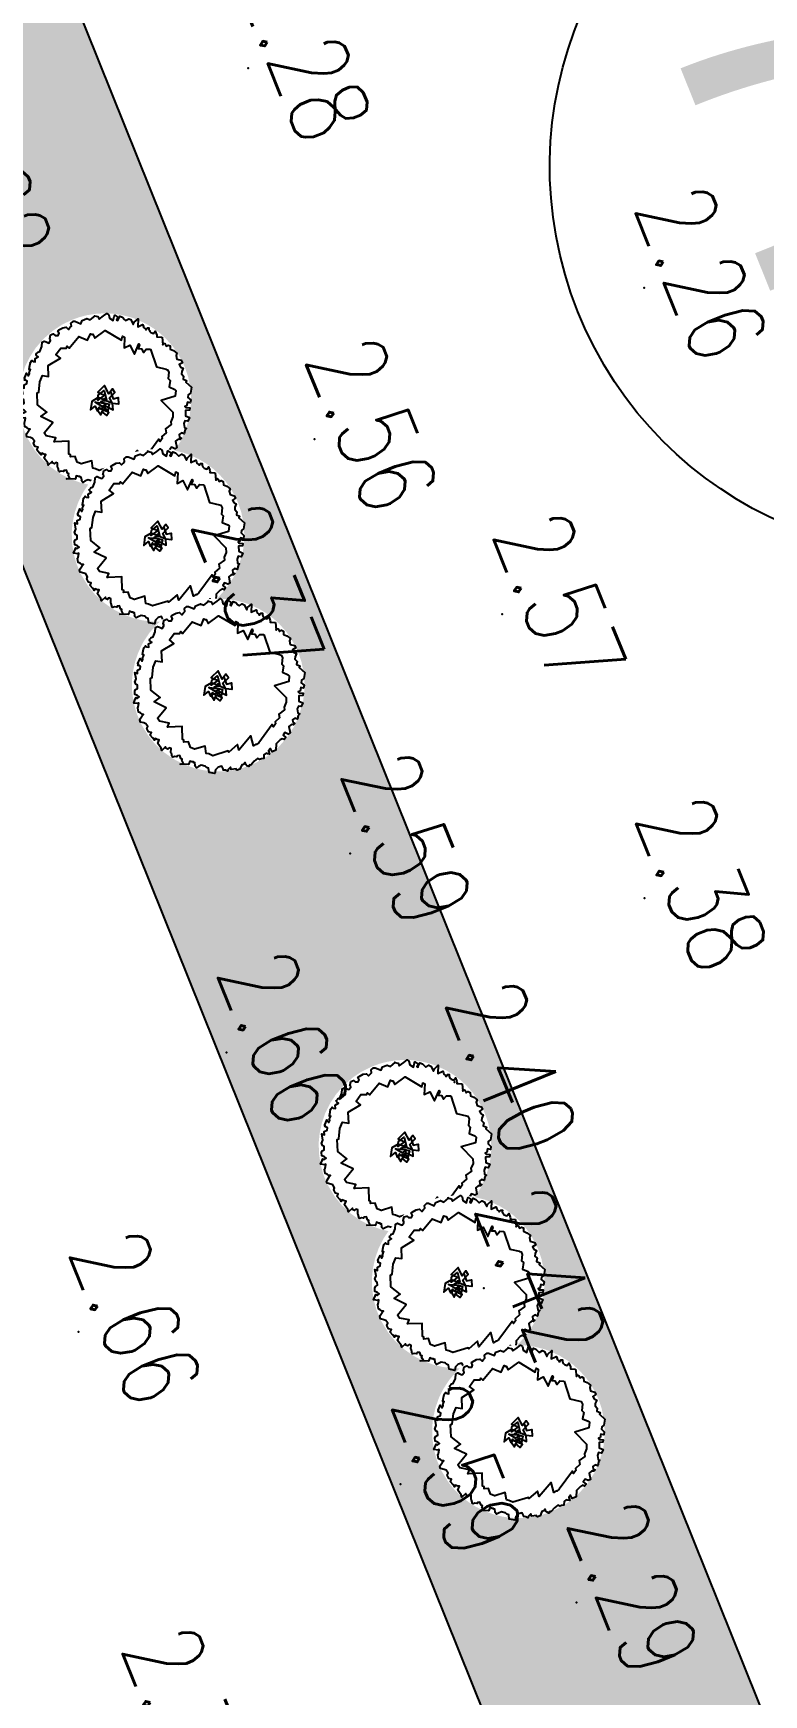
# Model space of a CAD drawing. Header units: millimetres. Extents: x 405522 to 410309, y 2303080 to 2310223.
# Drawn here: x 406928.23 to 406945.15, y 2306668.8 to 2306707.24 of the extents above; entities that cross this region are included whole.
import ezdxf
from ezdxf.enums import TextEntityAlignment as Align
from ezdxf.xclip import XClip

# ---------------------------------------------------------------- set-up
doc = ezdxf.new("R2010")
doc.units = ezdxf.units.MM
doc.header["$LTSCALE"] = 10
doc.header["$MEASUREMENT"] = 0
doc.header["$XCLIPFRAME"] = 0
doc.layers.get('0').update_dxf_attribs({"linetype": 'CONTINUOUS'})
doc.layers.get('Defpoints').update_dxf_attribs({"linetype": 'CONTINUOUS'})
for name, color, linetype in [('2CAY1', 88, 'CONTINUOUS'), ('caodo', 7, 'CONTINUOUS'), ('co', 84, 'CONTINUOUS'), ('DIM', 4, 'CONTINUOUS'), ('Line', 136, 'CONTINUOUS'), ('Other', 9, 'CONTINUOUS')]:
    doc.layers.add(name, color=color, linetype=linetype)
doc.layers.add('Bo-co', color=84, linetype='CONTINUOUS', lineweight=18)
doc.styles.add('1', font='VHAVAN_2.TTF')
doc.styles.add('Dien', font='simplex.shx', dxfattribs={"width": 0.75})
doc.styles.add('txt', font='romans.shx', dxfattribs={"height": 0.2})
doc.dimstyles.new('D6.7', dxfattribs={"dimscale": 6.7, "dimtxt": 1.5, "dimasz": 2, "dimexe": 1.5, "dimexo": 0.5, "dimgap": 1, "dimtad": 1, "dimdec": 0, "dimdsep": 46, "dimtxsty": 'Dien', "dimcen": 1, "dimclrd": 256, "dimclre": 256, "dimclrt": 7, "dimaunit": 1, "dimadec": 3, "dimazin": 0, "dimtfac": 1, "dimtdec": 0, "dimtmove": 1, "dimatfit": 0, "dimfxl": 1, "dimtolj": 1, "dimtzin": 0, "dimlwe": -1, "dimarcsym": 0})
pattern_1 = [(21.91894370438083, (407717.7514153625, 2306586.616748105), (0.3920329744667653, 0.91995116522732), [0.1874999999999999, -1.226713563]), (336.9189437043809, (407717.7514153625, 2306586.616748105), (0.3920329745701908, 0.9199511654700196), [0.1874999999999999, -0.8124999999999997]), (66.91894370438082, (407717.7514153625, 2306586.616748105), (-0.9199511654700196, 0.3920329745701908), [0.1874999999999999, -0.8124999999999997])]

# ---------------------------------------------------------------- blocks, each defined once
blk = doc.blocks.new('*D26')
at = {"layer": 'Defpoints', "color": 0, "linetype": 'Continuous'}
for p in [(406742.6619138751, 2306987.542138263), (407088.9799926709, 2306054.36399705), (407050.0361064873, 2306039.911268014)]:
    blk.add_point(p, dxfattribs=at)
at = {"layer": 'DIM'}
for p, q in [((406739.5212196925, 2306986.376574), (406694.2959683287, 2306969.592725042)), ((407085.8392984883, 2306053.198432786), (407040.6140239395, 2306036.414575225))]:
    blk.add_line(p, q, dxfattribs=at)
at = {"layer": 'DIM', "linetype": 'Continuous', "lineweight": -2}
blk.add_line((406708.380307929, 2306960.526641102), (407045.3738494347, 2306052.474044744), dxfattribs=at)
at = {"layer": 'DIM', "linetype": 'Continuous'}
for points in [[(406710.4741040507, 2306961.303683944), (406706.2865118071, 2306959.74959826), (406703.7180508765, 2306973.089417832)], [(407047.4676455563, 2306053.251087586), (407043.2800533128, 2306051.697001902), (407050.0361064873, 2306039.911268014)]]:
    blk.add_solid(points, dxfattribs=at)
at = {"layer": 'DIM', "color": 7, "linetype": 'Continuous', "insert": (406887.8695083207, 2306510.579817844), "char_height": 10.05, "attachment_point": 5, "rotation": 290.3607342621674, "style": 'Dien'}
blk.add_mtext('\\A1;995', dxfattribs=at)
blk = doc.blocks.new('cayduongpho1')
blk.add_wipeout([(-1.6495222243486942, 1.1285817911168756), (-1.747308805320129, 0.9703142030271552), (-1.8530318560676768, 0.748940709693307), (-1.9140756040081872, 0.5753590039858052), (-1.961613823061559, 0.3833209032007483), (-1.9903329413555577, 0.18339462330984801), (-1.9979466283453777, -0.05974798654626268), (-1.9890991824301187, -0.1976035187131382), (-1.9568230060138172, -0.4083622845859862), (-1.9002397089935852, -0.6208204385667928), (-1.833662948406114, -0.7964906227729092), (-1.7402750543530001, -0.9841885548656841), (-1.6376855353979203, -1.1470077268214833), (-1.5286933895630745, -1.288868098526303), (-1.397134712885701, -1.4305928684626834), (-1.2043647798487382, -1.5964836396539077), (-1.0021762425475438, -1.7307660607017423), (-0.742882199682381, -1.857097897982893), (-0.4836386226880702, -1.941005546240437), (-0.23668467732647194, -1.9864621627158), (0.011176118393371922, -2.000632491918924), (0.25130825232750964, -1.9849548247862288), (0.49946350087175395, -1.9375915978602452), (0.6831339041770396, -1.8808008769148992), (0.910350468576343, -1.7820640868616304), (1.1381245112947118, -1.646062517709415), (1.3351155686306144, -1.4908308134173405), (1.5238153832453991, -1.297415844317999), (1.7128041910041636, -1.0352315454587302), (1.8256960034014893, -0.819890220805926), (1.9199777158694133, -0.5647641269634969), (1.9781742416612265, -0.30313853184882555), (2.0007731318321844, -0.041010195141896855), (1.9867956464536474, 0.2387825682977862), (1.9528926439916345, 0.43617060200044566), (1.9056548026305156, 0.6100607223248806), (1.8270194911368929, 0.8156213400153938), (1.755557303479474, 0.9596347681017061), (1.6611720239513088, 1.114881564153646), (1.5355429628783552, 1.2822030403084312), (1.3756296665329888, 1.452232347495615), (1.1573538065955102, 1.6312931184999941), (1.0115946295997786, 1.725338704563459), (0.7500946149644929, 1.8538309452640593), (0.487046585831118, 1.9394285865970033), (0.2004123514588436, 1.989394430790627), (-0.06451819052901898, 1.9982631657842438), (-0.4188807921823303, 1.9547321863283011), (-0.7225471539394804, 1.8638045507359982), (-0.9899182860672123, 1.736502185733448), (-1.242190198776289, 1.5658768899400597), (-1.3928353650915273, 1.4334695942113171), (-1.4974491392234546, 1.3237706797644417)]).dxf.layer = '2CAY1'
at = {"layer": '2CAY1'}
for points in [[(-1.84622540383134, 0.6568533102981746), (-1.694374742684886, 0.7393169952556491), (-1.735701188677922, 0.7393169954884797), (-1.735701188677922, 0.7724754705559462), (-1.694374742684886, 0.8220690153539181), (-1.735701188561507, 0.8552274904213846), (-1.735701188445091, 0.9048210354521871), (-1.666983959032223, 0.9379795100539923), (-1.666983959032223, 1.020731529919431), (-1.639352905098349, 1.119918619981036), (-1.584090797463432, 1.119918619748205), (-1.515133297536522, 1.169512165011838), (-1.529068959644064, 1.268987589515746), (-1.487742513651028, 1.318581134546548), (-1.418785013956949, 1.268987589748576), (-1.377218298031949, 1.318581134313717), (-1.377218298381194, 1.384609749773517), (-1.294565406627953, 1.384609749773517), (-1.239543568808585, 1.401333154179156), (-1.211912514991127, 1.467361769638956), (-1.142955015180632, 1.484085174044594), (-1.142955015180632, 1.566837194142863), (-1.101628569653258, 1.566837194142863), (-1.046366461901926, 1.732052899198607), (-0.9084514623973519, 1.765211374266073), (-0.8534296246943995, 1.732052899198607), (-0.7981675169430673, 1.748776303837076), (-0.7707767330575734, 1.831528324168175), (-0.701819233247079, 1.847963393898681), (-0.6878835713723674, 1.781934778904542), (-0.6052306797355413, 1.798369848867878), (-0.5775996258016676, 1.765211374033242), (-0.5639042340917513, 1.798369848867878), (-0.5915352879092097, 1.881121868966147), (-0.5362731800414622, 1.897556938929483), (-0.4949467341648415, 1.814804919064045), (-0.3846627889433876, 1.864398464094847), (-0.3846627885941416, 1.963873888598755), (-0.2880742351990193, 1.963873888831586), (-0.2743788433726877, 1.897556939162314), (-0.2054213436786085, 1.897556938929483), (-0.1227684520417824, 1.947150483960286), (-0.1227684519253671, 1.996744028991088), (-0.06750634429045022, 1.980308959027752), (0.01514654757920653, 1.996744028758258), (0.01514654734637588, 1.930715413764119), (0.07040865533053875, 1.897556938929483), (0.1254304928006604, 1.930715413531289), (0.1254304929170758, 1.980308958794922), (0.1667569385608658, 1.963873888598755), (0.1806926005519927, 1.914280343800783), (0.2496501004789025, 1.881121868966147), (0.3736294376431033, 1.963873888831586), (0.4149558832868934, 1.93071541399695), (0.414955883519724, 1.847963393898681), (0.4839133832138032, 1.831528323702514), (0.5115444369148463, 1.914280343567953), (0.5668065447825938, 1.897556939162314), (0.5668065447825938, 1.847963393898681), (0.6081329904263839, 1.814804919296876), (0.732112328056246, 1.765211374033242), (0.870027327677235, 1.814804919296876), (0.9389848272548988, 1.748776303837076), (0.883722719270736, 1.682459354400635), (0.9526802189648151, 1.666024283971637), (1.007942326832563, 1.715617829235271), (1.02163771877531, 1.666024284437299), (1.021637718542479, 1.632865809137002), (1.076899826526642, 1.599707334535196), (1.159552718163468, 1.632865809137002), (1.187183771980926, 1.583272263873369), (1.21481482568197, 1.550113789504394), (1.21481482568197, 1.516955314436927), (1.2148148259148, 1.500520244473591), (1.297467717435211, 1.450926699209958), (1.407751663122326, 1.417768224375322), (1.421447054832242, 1.401333154411986), (1.421447054599412, 1.384609749773517), (1.463013770757243, 1.384609749773517), (1.463013770757243, 1.335016204509884), (1.449078108766116, 1.301857729908079), (1.407751663122326, 1.268987589515746), (1.463013770873658, 1.252264184644446), (1.490404554409906, 1.219394044717774), (1.600688500097021, 1.219394044484943), (1.642255215789191, 1.169512165011838), (1.642255215789191, 1.153077094582841), (1.642255215789191, 1.153077094582841), (1.628319553798065, 1.136642024386674), (1.683581661898643, 1.037166600115597), (1.642255215905607, 1.004296459723264), (1.642255215905607, 1.004296459723264), (1.642255215905607, 1.004296459723264), (1.710972445551306, 0.9711379848886281), (1.752539161359891, 0.9711379848886281), (1.752539161359891, 0.9215444398578256), (1.766234553186223, 0.8719508950598538), (1.752539161359891, 0.8719508948270231), (1.697277053724974, 0.8056339451577514), (1.752539161709137, 0.7393169952556491), (1.835192052880302, 0.7064468553289771), (1.917844944517128, 0.7228819255251437), (1.945475998334587, 0.5905363606289029), (1.862823106814176, 0.5409428153652698), (1.862823106697761, 0.4913492703344673), (1.848887444823049, 0.4581907957326621), (1.848887444939464, 0.4417557255364954), (1.862823107047006, 0.3590037054382265), (1.917844944517128, 0.3094101606402546), (1.959171390510164, 0.2762516855727881), (1.931780606741086, 0.2266581405419856), (1.917844944866374, 0.2266581407748163), (1.862823106814176, 0.1934996659401804), (1.876518498873338, 0.1770645955111831), (1.862823106814176, 0.1603411908727139), (1.876518498873338, 0.1271827160380781), (1.876518498756923, 0.07758917124010623), (1.904149552807212, 0.07758917124010623), (1.917844944633543, 0.07758917077444494), (1.95917139062658, 0.07758917124010623), (2.028128889854997, -0.1043499386869371), (1.986802444327623, -0.03803298878483474), (1.93178060639184, -0.1043499384541065), (1.904149552574381, -0.1043499389197677), (1.904149552807212, -0.1375084137544036), (1.848887444939464, -0.1871019585523754), (1.876518498640507, -0.2366955035831779), (1.904149552574381, -0.2366955035831779), (1.917844944517128, -0.2862890483811498), (1.945475998567417, -0.3194475236814469), (1.945475998567417, -0.3358825936447829), (1.876518498756923, -0.3854761386755854), (1.876518498756923, -0.3854761386755854), (1.862823106930591, -0.4021995433140546), (1.779929945245385, -0.4353580181486905), (1.779929945478216, -0.4849515634123236), (1.821256391005591, -0.5013866336084902), (1.821256391122006, -0.5509801786392927), (1.821256391005591, -0.5677035830449313), (1.821256391005591, -0.5677035830449313), (1.793865606887266, -0.5677035828121006), (1.904149552807212, -0.6172971280757338), (1.862823106697761, -0.6504556031432003), (1.793865607469343, -0.7660777631681412), (1.697277053608559, -0.7660777631681412), (1.710972445551306, -0.7992362382356077), (1.710972445667721, -0.8655531874392182), (1.752539161127061, -0.8655531874392182), (1.724908107658848, -0.8984233280643821), (1.724908107658848, -0.8984233280643821), (1.724908107426018, -0.9151467327028513), (1.683581661782227, -0.9978987525682896), (1.614624161738902, -0.9978987525682896), (1.62831955391448, -1.063927367562428), (1.573297716211528, -1.130244317697361), (1.518035608576611, -1.13024431746453), (1.476709162350744, -1.196272932458669), (1.476709162350744, -1.196272932458669), (1.476709162583575, -1.245866477722302), (1.476709162583575, -1.245866477722302), (1.490404554642737, -1.32861849758774), (1.449078108649701, -1.361776972189546), (1.421447055065073, -1.361776972422376), (1.338794163195416, -1.345341901993379), (1.297467717435211, -1.32861849758774), (1.297467717435211, -1.32861849758774), (1.311163109261543, -1.361776972189546), (1.297467717435211, -1.411370517220348), (1.297467717435211, -1.460964062251151), (1.297467717435211, -1.460964062251151), (1.2148148259148, -1.510557607281953), (1.187183771980926, -1.510557607281953), (1.104530880460516, -1.527281011920422), (1.10453088011127, -1.543716082116589), (1.118226272403263, -1.543716082116589), (1.145857326104306, -1.642903172178194), (1.049268772592768, -1.642903172178194), (1.007942326716147, -1.642903172411025), (1.021637718658894, -1.610033031785861), (0.9666158813051879, -1.576874556951225), (0.9526802189648151, -1.626468102214858), (0.9526802187319845, -1.692785051651299), (0.9526802187319845, -1.692785051651299), (0.8837227193871513, -1.725655192043632), (0.8423962736269459, -1.725655192276463), (0.8010698277503252, -1.692785051651299), (0.732112328056246, -1.725655192276463), (0.732112328056246, -1.725655192276463), (0.7321123278234154, -1.758813666878268), (0.6907858822960407, -1.808407211909071), (0.6081329906592146, -1.808407211909071), (0.4839133832138032, -1.891159231774509), (0.4839133832138032, -1.82513061678037), (0.414955883519724, -1.858000756939873), (0.359934045933187, -1.808407211909071), (0.3046719380654395, -1.82513061654754), (0.3046719378326088, -1.858000756707042), (0.3046719380654395, -1.89115923200734), (0.2772811544127762, -1.891159231774509), (0.2909765461226925, -1.891159231541678), (0.2633454923052341, -1.907882636645809), (0.2083236546022817, -1.907882636180148), (0.1393661547917873, -1.907882636412978), (0.1806926004355773, -1.841565686743706), (0.1254304929170758, -1.841565686743706), (0.1117351008579135, -1.858000756939873), (0.04277760104741901, -1.858000756707042), (0.02908220910467207, -1.858000756939873), (0.04277760116383433, -1.874724161578342), (0.02908220933750272, -1.891159231308848), (-0.05381095234770328, -1.907882636645809), (-0.1227684521581978, -1.924317706609145), (-0.1088327900506556, -1.924317706609145), (-0.1777902899775654, -1.907882636180148), (-0.1640948978019878, -1.874724161345512), (-0.1777902897447348, -1.825130616314709), (-0.2467477894388139, -1.858000756939873), (-0.3157052893657237, -1.808407211909071), (-0.3294006811920553, -1.858000756939873), (-0.3433363430667669, -1.874724161811173), (-0.3570317348930985, -1.874724162044004), (-0.3983581806533039, -1.858000756939873), (-0.4122938428772613, -1.858000756707042), (-0.4396846265299246, -1.82513061654754), (-0.4396846265299246, -1.82513061654754), (-0.5639042337425053, -1.82513061654754), (-0.6604927877197042, -1.858000756939873), (-0.7018192335963249, -1.825130616314709), (-0.7018192334799096, -1.775248737074435), (-0.7018192334799096, -1.775248737074435), (-0.7018192335963249, -1.709220121847466), (-0.7707767328247428, -1.69278505188413), (-0.798167516826652, -1.709220122080296), (-0.798167516826652, -1.725655192043632), (-0.798167516826652, -1.725655192043632), (-0.8121031788177788, -1.725655192043632), (-0.8947560702217743, -1.742378596914932), (-0.936082516098395, -1.692785051651299), (-0.9223871242720634, -1.642903172178194), (-0.9500181784387678, -1.576874556718394), (-1.005040016025305, -1.576874556718394), (-1.04636646178551, -1.626468101982027), (-1.073997515602969, -1.610033031785861), (-1.156650407472625, -1.543716082116589), (-1.198217122931965, -1.47768746712245), (-1.170586069114506, -1.411370517453179), (-1.225607907050289, -1.394935447024181), (-1.26693435292691, -1.378212042385712), (-1.322196460561827, -1.411370517220348), (-1.391153960372321, -1.378212042385712), (-1.404849352315068, -1.345341901993379), (-1.404849352315068, -1.1962729326915), (-1.487742513883859, -1.1962729326915), (-1.57039540540427, -1.113520912826061), (-1.57039540540427, -1.030768892960623), (-1.694374742917717, -0.9647402777336538), (-1.694374742684886, -0.9811753479298204), (-1.708310404792428, -0.8984233278315514), (-1.666983958799392, -0.8488297830335796), (-1.777267904486507, -0.7828011678066105), (-1.859920795890503, -0.7329192883335054), (-1.846225404180586, -0.6833257430698723), (-1.777267904253677, -0.6337321980390698), (-1.763332242611796, -0.5345451079774648), (-1.859920796006918, -0.5509801784064621), (-1.87361618783325, -0.5509801784064621), (-1.887551849707961, -0.5509801784064621), (-1.87361618783325, -0.4682281585410237), (-1.859920796006918, -0.4682281585410237), (-1.804658688255586, -0.4682281583081931), (-1.80465868813917, -0.4353580179158598), (-1.818594350246713, -0.4353580181486905), (-1.914942633593455, -0.4353580183815211), (-1.914942633826286, -0.3690410682465881), (-1.887551849940792, -0.3030124532524496), (-1.87361618783325, -0.2698539786506444), (-1.942573687527329, -0.2202604331541806), (-1.942573687643744, -0.1703785539139062), (-1.859920796006918, -0.07119146385230124), (-1.914942633826286, -0.07119146385230124), (-2.025466849212535, -0.0215979190543294), (-1.846225403947756, 0.04443069617263973), (-1.942573687760159, 0.1271827158052474), (-1.914942633826286, 0.1603411911055446), (-1.887551849707961, 0.1770645957440138), (-1.873616187716834, 0.2266581405419856), (-1.859920796239749, 0.2430932109709829), (-1.914942633593455, 0.2595282811671495), (-1.928878295817412, 0.2926867557689548), (-1.887551849940792, 0.3094101606402546), (-1.87361618783325, 0.3258452308364213), (-1.859920795890503, 0.3422803007997572), (-1.846225404180586, 0.3754387756343931), (-1.846225403947756, 0.4417557253036648), (-1.914942633826286, 0.4581907957326621), (-1.914942633826286, 0.4581907957326621), (-1.846225404064171, 0.5245077454019338), (-1.818594350479543, 0.5409428155981004), (-1.804658688255586, 0.5409428155981004), (-1.804658688255586, 0.5409428155981004)], [(-1.485511093400419, 0.5192284972872585), (-1.163078145706095, 0.803273135330528), (-1.203810756793246, 1.032401845324785), (-1.200329216895625, 1.034905733773485), (-1.204945541569032, 1.067857943009585), (-1.162582812248729, 1.118401217041537), (-1.022400087676942, 1.16100852494128), (-0.9987719672499225, 1.217471520649269), (-0.8498701653443277, 1.253582822391763), (-0.8498701655771583, 1.395567661384121), (-0.838202623068355, 1.430449813604355), (-0.7119777337647974, 1.468647956615314), (-0.4920141682960093, 1.204682043055072), (-0.3448706405470148, 1.56093727122061), (-0.248059825389646, 1.604472089326009), (-0.1242389986291528, 1.604472089326009), (-0.06750634429045022, 1.638512924313545), (0.07073771057184786, 1.555563463596627), (0.1504621244966984, 1.603608750039712), (0.2733074082061648, 1.544538130052388), (0.3129309797659516, 1.57098552538082), (0.3933535551186651, 1.551817912841216), (0.3559643253684044, 1.506949199130759), (0.8634192863246426, 1.38600429915823), (0.9217299779411405, 1.351016607368365), (0.9217299781739712, 1.334581537405029), (0.9773970823734999, 1.301180055830628), (0.7878067331621423, 1.150384088046849), (1.198745753150433, 1.026025827275589), (1.094558401964605, 0.9431575152557343), (1.334065339295194, 0.827587011968717), (1.315771784633398, 0.8056339456234127), (1.555889379233122, 0.5174823149573058), (1.555802594637498, 0.5172758200205863), (1.55580259533599, 0.4172501140274107), (1.565982123021968, 0.3568025755230337), (1.419032639823854, 0.2682446332182735), (1.581863299245015, 0.07284070900641382), (1.583433649037033, 0.06903867097571492), (1.583433649037033, -0.03152589057572186), (1.478947189636528, -0.125294552417472), (1.531249927124009, -0.2191700227558613), (1.486845094477758, -0.2369326043408364), (1.486845094710588, -0.2746187327429652), (1.211394136073068, -0.397627811646089), (1.348195387516171, -0.6886456219945103), (1.354873346630484, -0.7048139024991542), (1.254510746221058, -0.7048139024991542), (1.300319514819421, -0.9256684428546578), (1.256406377768144, -0.9958298986312002), (0.9519347045570612, -0.9069155093748122), (0.9332693839678541, -1.214586776448414), (0.7884976521600038, -1.127341238316149), (0.7145463756751269, -1.39051538426429), (0.46567368414253, -1.509146139957011), (0.4333230908960104, -1.47998716076836), (0.2069873071741313, -1.548480837140232), (0.04986704257316887, -1.548480836907402), (0.01166487322188914, -1.410143720218912), (-0.2163667518179864, -1.518840114120394), (-0.4862040834268555, -1.324775800574571), (-0.5210631040390581, -1.451006756396964), (-0.7031373429344967, -1.407611870206892), (-0.7549533143173903, -1.283789707347751), (-0.7999224652303383, -1.283789707347751), (-0.7748808482429013, -1.22368763317354), (-1.111764502245933, -1.123060196172446), (-1.111764502478763, -0.9031880828551948), (-1.27731055545155, -0.9031880828551948), (-1.277310555567965, -0.8548006601631641), (-1.28641409962438, -0.8499523168429732), (-1.222554026520811, -0.7733174317982048), (-1.479317416669801, -0.6195894256234169), (-1.417327066417783, -0.1783730352763087), (-1.511573837837204, -0.1944096384104341), (-1.511573837837204, -0.1446295958012342), (-1.276920471107587, -0.05818844446912408), (-1.388046198291704, 0.03725568880327046), (-1.234187066322193, 0.2218933857511729), (-1.496081408928148, 0.2218933859840035), (-1.474445051397197, 0.2478579634334892), (-1.388194781378843, 0.2478579629678279), (-1.414144863490947, 0.320220832945779), (-1.350358751020394, 0.3967669645790011), (-1.452540539437905, 0.4272887527476996)]]:
    blk.add_lwpolyline(points, close=True, dxfattribs=at)
blk.add_lwpolyline([(-0.2191546391695738, 0.04840888222679496), (-0.09493503160774708, 0.1643193766940385), (-0.1638925313018262, 0.2635064669884741), (-0.02621780196204782, 0.3298234166577458), (0.01534891361370683, 0.197477851761505), (-0.0812396394321695, 0.08156735682860017), (-0.2467856931034476, 0.1478843067307025), (-0.3018075306899846, 0.06513228639960289), (-0.1638925315346569, 0.03197381203062832), (-0.3018075306899846, -0.1335302277002484), (-0.09493503160774708, -0.2162822475656867), (-0.09493503160774708, -0.05077820760197937), (0.07037075166590512, -0.1499652976635844), (-0.03991319378837943, -0.1831237727310508), (-0.1915235852357, -0.1003717530984432), (-0.01228213985450566, 0.03197381226345897), (0.08430641354061663, -0.06721327779814601), (0.07037075189873576, 0.08156735682860017), (0.1669593050610274, -0.001184663036838174), (0.139328251243569, -0.1831237727310508), (0.07037075166590512, 0.03197381203062832), (0.0566753598395735, 0.1311609018594027), (0.2359168049879372, 0.1643193766940385), (0.2359168048715219, -0.01761973300017416), (0.125632859300822, 0.08156735706143081), (0.139328251243569, 0.2635064669884741), (0.01534891361370683, 0.197477851761505), (0.01534891373012215, -0.1666887025348842), (0.1530236429534853, -0.2658757923636585), (0.3462007503258064, -0.2162822475656867), (0.2219811428803951, -0.149965297896415), (0.3048743044491857, -0.06721327803097665), (0.2082857510540634, -0.05077820783481002), (0.2909386428073049, -0.05077820783481002), (0.3598961422685534, 0.0484088824596256), (0.2772432507481426, 0.04840888199396431), (0.1669593051774427, 0.08156735706143081), (0.2359168047551066, 0.197477851761505), (0.3185696963919327, 0.1807544471230358), (0.2772432509809732, 0.03197381179779768)], dxfattribs=at)
at = {"layer": '2CAY1', "const_width": 0.04814129088297766}
blk.add_lwpolyline([(-0.02266220818273723, -0.00118466280400753, 1), (0.0254887118935585, -0.00118466280400753, 1)], format="xyb", close=True, dxfattribs=at)
blk = doc.blocks.new('kh_truc_thep')
at = {"color": 6}
blk.add_circle((0, -3), 3.000000000001425, dxfattribs=at)
at = {"color": 7, "style": '1', "width": 0.8}
blk.add_attdef('KH_TRUC', text='', height=3.000000000001425, dxfattribs=at).set_placement((0, -3), align=Align.MIDDLE)
blk = doc.blocks.new('20')
at = {"layer": 'caodo', "color": 8, "linetype": 'Continuous'}
for p in [(-674.3499999999767, -602.0600000000559, -0.03999999999999959), (-665.179999999993, -607.1399999996647, -0.05999999999999961), (-672.8099999999977, -610.6399999996647, 0.2400000000000002), (-675.4499999999534, -614.4599999999627, 0.05000000000000027), (-668.4699999999721, -614.6899999999441, 0.25), (-671.9899999999907, -620.2299999999814, 0.27), (-665.1699999999837, -621.2599999997765, 0.06000000000000005), (-674.8499999999767, -624.8300000000745, 0.3400000000000003), (-669.570000000007, -625.5200000000186, 0.08000000000000007), (-668.8899999999558, -630.2900000000373, 0.1000000000000001), (-678.2799999999697, -631.2999999998137, 0.3400000000000003), (-670.820000000007, -634.8199999998324, 0.27), (-666.75, -637.5600000000559, -0.0299999999999998)]:
    blk.add_point(p, dxfattribs=at)
at = {"layer": 'caodo', "color": 8, "linetype": 'Continuous', "style": 'txt', "width": 0.75}
for s, p in [('2.28', (-673.8499999999767, -602.0600000000559, -0.03999999999999959)), ('2.62', (-681.2199999999721, -604.9799999999814, 0.3000000000000003)), ('2.26', (-664.679999999993, -607.1399999996647, -0.05999999999999961)), ('2.56', (-672.3099999999977, -610.6399999996647, 0.2400000000000002)), ('2.37', (-674.9499999999534, -614.4599999999627, 0.05000000000000027)), ('2.57', (-667.9699999999721, -614.6899999999441, 0.25)), ('2.59', (-671.4899999999907, -620.2299999999814, 0.27)), ('2.38', (-664.6699999999837, -621.2599999997765, 0.06000000000000005)), ('2.66', (-674.3499999999767, -624.8300000000745, 0.3400000000000003)), ('2.40', (-669.070000000007, -625.5200000000186, 0.08000000000000007)), ('2.42', (-668.3899999999558, -630.2900000000373, 0.1000000000000001)), ('2.66', (-677.7799999999697, -631.2999999998137, 0.3400000000000003)), ('2.59', (-670.320000000007, -634.8199999998324, 0.27)), ('2.29', (-666.25, -637.5600000000559, -0.0299999999999998)), ('2.30', (-676.5599999999977, -640.4699999997392, -0.01999999999999957))]:
    blk.add_text(s, height=1.8, rotation=292, dxfattribs=at).set_placement(p, align=Align.CENTER)

msp = doc.modelspace()

# ---------------------------------------------------------------- hatches: boundary and pattern name
at = {"layer": 'co', "linetype": 'Continuous'}
h = msp.add_hatch(dxfattribs=at)
h.set_pattern_fill('GRASS', color=86, scale=0.9999999999999998, angle=-9.651807925231505e-08, style=0)
h.set_pattern_definition(pattern_1)
h.paths.add_polyline_path([(407039.2171290502, 2306542.375536975), (406951.9595313006, 2306759.228422907, 0.4142135618626935), (406932.4444200722, 2306767.544698094), (406917.3694217675, 2306761.478797122, 0.414213562422049), (406909.0531465569, 2306741.963685883), (406910.1730301519, 2306739.180547257), (406915.7393074417, 2306741.420314463, -0.4142135614586308), (406919.065817533, 2306749.226358941), (406939.7070931331, 2306757.532027119, -0.4142135618530136), (406947.5131376245, 2306754.205517043), (406982.4971672571, 2306667.263084735, -0.4142135628615666), (406979.1706571765, 2306659.457040231), (406981.4104244108, 2306653.890762951, -0.4142135618892736), (406989.2164689022, 2306650.564252876), (407024.2251647305, 2306563.560520015, -0.4142135627468186), (407020.8986546527, 2306555.754475512), (407011.5057295765, 2306551.974935888), (407014.0087321293, 2306545.754465207, -0.3716739358736585), (407030.3296516588, 2306538.799380172)])
h = msp.add_hatch(dxfattribs=at)
h.set_pattern_fill('GRASS', color=86, scale=0.9999999999999998, angle=-9.651807925231505e-08, style=0)
h.set_pattern_definition(pattern_1)
h.paths.add_polyline_path([(406932.6968020615, 2306520.263678576, -0.4222016726026619), (406928.7643565051, 2306522.003028329), (406906.6656975736, 2306581.54940578, -0.4062703191020343), (406908.3583759264, 2306585.376333317), (406946.4852884253, 2306600.717898928), (406949.3782565118, 2306593.528284526), (406954.9445338011, 2306595.768051732), (406946.9188304231, 2306615.713557824), (406941.3525531333, 2306613.473790619), (406944.2455212194, 2306606.284176217), (406906.42144308, 2306591.064465561, -0.4222016726280897), (406902.4889975227, 2306592.803815314), (406881.425377076, 2306649.561209395, -0.4062703190853384), (406883.1180554279, 2306653.388136932), (406919.4149020365, 2306667.993317822), (406922.2832039147, 2306660.865003966), (406927.8494812045, 2306663.104771171), (406919.8731102421, 2306682.927676173), (406914.3068329524, 2306680.687908967), (406917.1751348306, 2306673.559595112), (406881.1811225823, 2306659.076269176, -0.4222016726516405), (406877.248677025, 2306660.815618929), (406855.1500180959, 2306720.361996373, -0.4062703191111162), (406856.8426964483, 2306724.188923909), (406885.6681537385, 2306735.787755688, -0.4142135623565292), (406893.4741982333, 2306732.461245603), (406894.7312675774, 2306729.337172475), (406900.2975448672, 2306731.57693968), (406897.9205919206, 2306737.484151454, 0.4142135623467938), (406878.4054806833, 2306745.800426664), (406842.3184017576, 2306731.27965242), (406838.8208640385, 2306729.872307821), (406918.700252532, 2306514.631725478)])
h = msp.add_hatch(dxfattribs=at)
h.set_pattern_fill('GRASS', color=86, scale=0.9999999999999998, angle=-9.651807925231505e-08, style=0)
h.set_pattern_definition(pattern_1)
h.paths.add_polyline_path([(406949.6034533283, 2306657.261020717), (406916.8591910446, 2306738.637175818), (406911.2929137553, 2306736.397408613), (406944.0371760437, 2306655.021253514)])
h = msp.add_hatch(dxfattribs=at)
h.set_pattern_fill('GRASS', color=86, scale=0.9999999999999998, angle=-9.651807925231505e-08, style=0)
h.set_pattern_definition(pattern_1)
h.paths.add_polyline_path([(406917.6333430362, 2306688.493953463), (406912.0339250224, 2306702.409646687), (406906.4676477322, 2306700.169879482), (406912.0670657465, 2306686.254186257)])
h.paths.add_polyline_path([(406935.6886664242, 2306643.622800658), (406930.0892484099, 2306657.538493881), (406924.5229711197, 2306655.298726676), (406930.1223891344, 2306641.383033452)])
h.paths.add_polyline_path([(406944.6790632181, 2306621.279835114), (406939.0796452038, 2306635.195528339), (406933.5133679141, 2306632.955761132), (406939.1127859279, 2306619.040067908)])
h.paths.add_polyline_path([(406962.7837190204, 2306576.286081218), (406957.1843010065, 2306590.201774443), (406951.6180237163, 2306587.962007237), (406957.2174417306, 2306574.046314013)])
h.paths.add_polyline_path([(406972.2063333485, 2306552.868967148), (406966.6069153342, 2306566.784660372), (406961.0406380449, 2306564.544893166), (406966.6400560582, 2306550.629199943)])
h.paths.add_polyline_path([(406980.1553520378, 2306525.077488695), (406981.6484616179, 2306521.366807547, 0.4142135622324934), (406983.5999727407, 2306520.535180026), (406984.9915420375, 2306521.095121816), (406974.4461005539, 2306547.302689859), (406968.8798232637, 2306545.062922654), (406970.1862250249, 2306541.816248429, -0.4142135623716824), (406966.8597149415, 2306534.010203934), (406949.6131087518, 2306527.070488045), (406952.8795044836, 2306518.952829954, 0.4142135623209342), (406954.8310156073, 2306518.121202433), (406976.25232979, 2306526.740743738, -0.4142135623630764)])
h.paths.add_polyline_path([(406996.6568671232, 2306492.104415131), (406986.11142564, 2306518.311983171), (406984.719856345, 2306517.75204138, 0.414213562400875), (406983.8882288238, 2306515.800530257), (406985.3813384035, 2306512.089849109, -0.4142135623711284), (406983.7180833616, 2306508.186826861), (406962.2967691803, 2306499.567285558, 0.4142135623978551), (406961.4651416586, 2306497.615774434), (406964.7315373909, 2306489.498116342), (406981.9781435788, 2306496.437832232, -0.4142135623648241), (406989.784188074, 2306493.111322146), (406991.0905898339, 2306489.864647925)])
h.paths.add_polyline_path([(407008.4344387566, 2306462.834752931), (406998.8966343286, 2306486.538137841), (406993.3303570393, 2306484.298370636), (407002.8681614673, 2306460.594985726)])
h.paths.add_polyline_path([(407042.0124111943, 2306379.386658439), (407032.3252889439, 2306403.461128522), (407026.7590116551, 2306401.221361316), (407036.4461339046, 2306377.146891235)])

# ---------------------------------------------------------------- linework, layer by layer
at = {"layer": 'Other', "color": 152, "linetype": 'Continuous'}
msp.add_line((406916.8591910446, 2306738.637175818), (406949.6034533283, 2306657.261020717), dxfattribs=at)
at = {"layer": 'Other', "color": 152, "linetype": 'Continuous', "flags": 128}
msp.add_lwpolyline([(406911.2929137553, 2306736.397408612), (406944.0371760437, 2306655.021253514)], dxfattribs=at)

# ---------------------------------------------------------------- block references
at = {"layer": 'Line', "color": 1, "extrusion": (0.01828819611342885, 0.00735883245498159, 0.9998056758529711)}
ref = msp.add_blockref('kh_truc_thep', (1988038.241838166, -1238371.370975312, 24417.01605625588), dxfattribs=dict(at, xscale=2.999999999939281, yscale=2.999999999203175, rotation=90.00000001206222))
ref.add_attrib('KH_TRUC', '7P', dxfattribs={"layer": '0', "color": 7, "extrusion": (0.006097118530146555, 0.002453367923603044, 0.9999784028325117), "height": 9.37338065280074, "rotation": 291.9610149949045, "style": '1', "oblique": 359.9999853142, "width": 0.800138208027694}).set_placement((406941.6315265135, 2306691.119577296, 8140.411450793005), align=Align.MIDDLE)

# ---------------------------------------------------------------- dimensions: what is measured, and where the dimension line sits
at = {"layer": 'DIM', "linetype": 'Continuous'}
dim = msp.add_linear_dim(base=(407050.0361064873, 2306039.911268014), p1=(406742.6619138751, 2306987.542138263), p2=(407088.9799926708, 2306054.36399705), angle=290.3607342621675, dimstyle='D6.7', dxfattribs=at)
dim.commit()
dim.dimension.update_dxf_attribs({"geometry": '*D26', "text_midpoint": (406887.8695083208, 2306510.579817844)})

# ---------------------------------------------------------------- next in the draw order: block references
at = {"layer": 'Bo-co', "linetype": 'Continuous', "rotation": 247.0974693772245}
for p in [(406929.8936164714, 2306698.759935256), (406936.8444865564, 2306681.485608619)]:
    msp.add_blockref('cayduongpho1', p, dxfattribs=at)

# ---------------------------------------------------------------- next in the draw order: block references
for p in [(406931.1255049346, 2306695.623305796), (406938.0763750201, 2306678.348979159)]:
    msp.add_blockref('cayduongpho1', p, dxfattribs=at)

# ---------------------------------------------------------------- next in the draw order: block references
for p in [(406932.5196901746, 2306692.158471762), (406939.4705602601, 2306674.884145126)]:
    msp.add_blockref('cayduongpho1', p, dxfattribs=at)

# ---------------------------------------------------------------- next in the draw order: block references
at = {"layer": 'caodo', "linetype": 'Continuous'}
ref = msp.add_blockref('20', (407607.5599999998, 2307308.49, 2.32), dxfattribs=at)
XClip(ref).set_block_clipping_path([(-1349.6056714252336, -661.9058657553978), (-160.24326352693606, -789.0626177703962), (-158.36999999999534, -682.7400000002235), (-152.55370127764763, -565.1435954412445), (-154.45678520214278, -515.7710593813099), (-164.5656294519431, -479.7079773764126), (-169.84830490715103, -457.46881066821516), (-166.82796598720597, -442.01621566619724), (-126.78273369179806, -389.4443280850537), (-106.05188721581362, -361.8542004311457), (-63.77944376063533, -462.4105278351344), (-33.466447652434, -538.7088304474019), (-26.830958046135493, -536.6440252331086), (-14.194728780596051, -530.2900720490143), (2.873561021173373, -522.7809317391366), (21.779086004185956, -516.4300709003583), (33.49636997265043, -516.3916891841218), (41.83233972010203, -526.5245847343467), (49.38700186560163, -538.8965703272261), (57.58147363178432, -547.8425059784204), (240.7905528639676, -478.5933098080568), (312.71683337684954, -453.523366919253), (469.9752955258009, -835.1642690971494), (381.01757410995197, -875.9365015272051), (340.05356005806243, -891.0018749474548), (281.9833174137748, -920.0360526661389), (270.2997928529512, -925.8934261840768), (259.64971878379583, -926.485182072036), (238.13632499426603, -935.887616972439), (231.39031789585715, -941.3565830942243), (234.28019038640196, -952.6351198460907), (233.34951378498226, -963.7375780143775), (228.57153214595746, -974.9643217222765), (217.37020478205523, -983.9257580563426), (203.91382668475853, -988.0474594873376), (188.67127670557238, -983.9718116582371), (177.38840578240342, -980.8930276110768), (171.5204358987976, -984.3872820092365), (-73.64572811854305, -1086.5773775354028), (-160.72326044749934, -789.4035990480334), (-175.86631778383162, -787.8968891631812), (-1242.6150691517978, -731.501864743419), (-1048.6445017770166, -1275.3187000523321), (-581.3011768160504, -1893.6633556210436), (45.25815080979373, -1711.1176481554285), (672.5305126870517, -1468.653420693241), (1174.462400796474, -665.2848953921348), (720.1397881704615, 463.7992460099049), (-44.86505850660615, 588.3045099438168), (-757.8349164568353, 52.953614375554025)])

doc.saveas('drawing.dxf')
